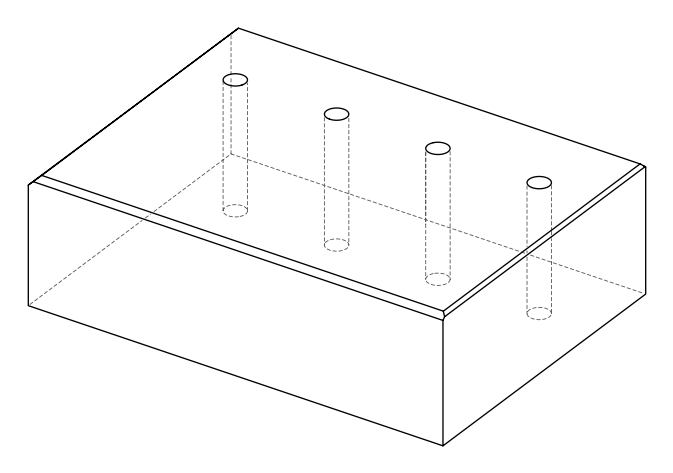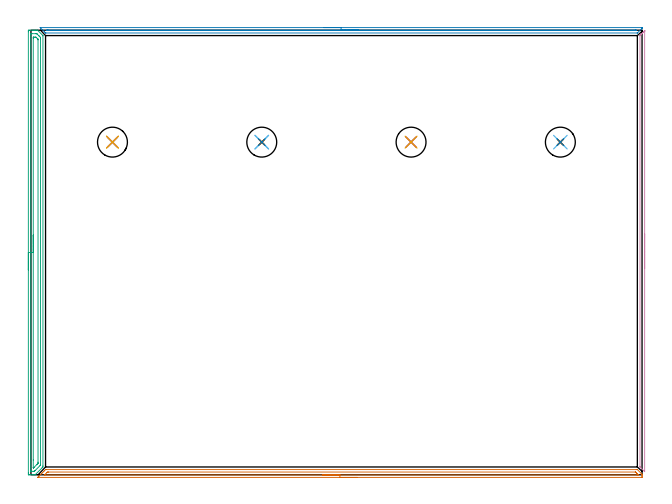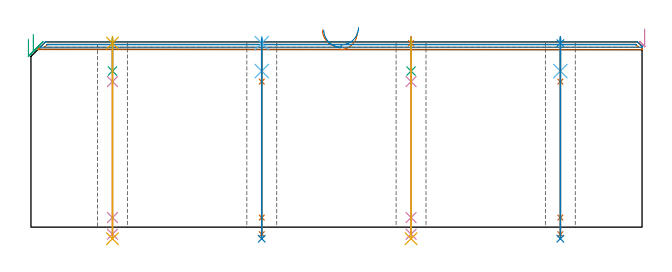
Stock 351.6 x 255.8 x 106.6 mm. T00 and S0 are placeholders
(PLAN: 20 operations, 13 tool changes, 24.3 min)
(1 AREA_MILL | FG_CHAMFER_SURFACE | UGT0205_001 | 5.69 min | 3547 mm3)
(2 AREA_MILL_1 | FG_CHAMFER_SURFACE_1 | UGT0205_001 | 5.64 min | 1669 mm3)
(3 AREA_MILL_2 | FG_CHAMFER_SURFACE_2 | UGT0205_001 | 6.33 min | 8959 mm3)
(4 AREA_MILL_3 | FG_CHAMFER_SURFACE_3 | UGT0205_001 | 2.17 min | 910 mm3)
(5 SPOT_DRILL | STEP1HOLE | NXT0321_9005460120000 | 0.03 min | 0 mm3)
(6 SPOT_DRILL_1 | STEP1HOLE_1 | NXT0321_9005460120000 | 0.03 min | 5 mm3)
(7 SPOT_DRILL_2 | STEP1HOLE_2 | NXT0321_9005460120000 | 0.03 min | 6 mm3)
(8 SPOT_DRILL_3 | STEP1HOLE_3 | NXT0321_9005460120000 | 0.03 min | 0 mm3)
(9 DRILL_BLIND_HOLE_INTO_CENTER | STEP1HOLE | NXT0301_083 | 0.08 min | 1516 mm3)
(10 GUN_DRILL_THROUGH_HOLE | STEP1HOLE | UGT0307_008 | 0.54 min | 8636 mm3)
(11 DRILL_TO_ENLARGE_THROUGH_HOLE | STEP1HOLE | UGT0301_243 | 0.46 min | 14581 mm3)
(12 DRILL_BLIND_HOLE_INTO_CENTER_1 | STEP1HOLE_1 | NXT0301_083 | 0.08 min | 1515 mm3)
(13 GUN_DRILL_THROUGH_HOLE_1 | STEP1HOLE_1 | UGT0307_008 | 0.54 min | 8635 mm3)
(14 DRILL_TO_ENLARGE_THROUGH_HOLE_1 | STEP1HOLE_1 | UGT0301_243 | 0.46 min | 14580 mm3)
(15 DRILL_BLIND_HOLE_INTO_CENTER_2 | STEP1HOLE_2 | NXT0301_083 | 0.08 min | 1516 mm3)
(16 GUN_DRILL_THROUGH_HOLE_2 | STEP1HOLE_2 | UGT0307_008 | 0.54 min | 8635 mm3)
(17 DRILL_TO_ENLARGE_THROUGH_HOLE_2 | STEP1HOLE_2 | UGT0301_243 | 0.46 min | 14581 mm3)
(18 DRILL_BLIND_HOLE_INTO_CENTER_3 | STEP1HOLE_3 | NXT0301_083 | 0.08 min | 1513 mm3)
(19 GUN_DRILL_THROUGH_HOLE_3 | STEP1HOLE_3 | UGT0307_008 | 0.54 min | 8638 mm3)
(20 DRILL_TO_ENLARGE_THROUGH_HOLE_3 | STEP1HOLE_3 | UGT0301_243 | 0.46 min | 14585 mm3)
(TOOL UGT0205_001 | Chamfer Mill 20 x 3 x 45 deg. | D20 FL50 Z2)
(TOOL NXT0321_9005460120000 | NC Spot Drill, 142deg, 12mm, Carbide, Uncoated | D12 PA142 FL30 Z2)
(TOOL NXT0301_083 | Carbide Drill 11.2mm [860.1-1120-056A1-MM 2214] | D11.2 PA140 FL72 Z2)
(TOOL UGT0307_008 | Gun Drill 11 mm | D11 PA130 FL24 Z1)
(TOOL UGT0301_243 | Twist Drill 17.2 mm | D17.2 PA118 FL130 Z2)
(OP 1 AREA_MILL)
G17 G21 G94 G90
T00 M6
G54
G17 G0 G90 X187.75 Y-1.5 S1061 M3
G43 Z116.6 H0
Z112.1
G94 G1 X187.712 Z111.228 F250.
X187.598 Z110.364
X187.409 Z109.512
X187.147 Z108.68
X186.813 Z107.874
X186.41 Z107.1
X185.942 Z106.364
X185.411 Z105.672
X184.821 Z105.029
X184.178 Z104.44
X183.486 Z103.908
X182.75 Z103.44
X181.976 Z103.037
X181.17 Z102.703
X180.338 Z102.441
X179.487 Z102.252
X178.622 Z102.138
X177.75 Z102.1
X4.046 Y-1.499
X3.916 Y-1.495 Z102.103
X3.947 Y-1.459 Z102.139
X4.066 Y-1.334 Z102.265
X4.513 Y-0.885 Z102.711
X4.675 Y-0.723 Z102.872
X4.959 Y-0.441 Z103.159
X4.972 Y-0.428 Z103.172
X5.559 Y0.161 Z103.756
X5.852 Y0.452 Z104.052
X6.443 Y1.045 Z104.64
X6.765 Y1.365 Z104.965
X7.326 Y1.928 Z105.524
X7.687 Y2.287 Z105.887
X8.363 Y2.963 Z106.562
X8.405 Y2.998 Z106.585
X8.978 Y3. Z106.6
X348.308
X348.896 Y2.998 Z106.585
X348.939 Y2.962 Z106.561
X351.152 Y0.75 Z104.347
X351.591 Y0.308 Z103.908
X351.596 Y0.302 Z103.902
X351.6 Y0.282 Z103.881
Y-0.134 Z103.465
Y-0.185 Z103.414
Y-1.017 Z102.577
Y-1.346 Z102.25
X351.597 Y-1.491 Z102.105
X351.434 Y-1.5 Z102.1
X177.75
Y-0.086 Z103.514
X8.085 Y-0.085 Z103.515
X8.036
X7.791 Y-0.079 Z103.521
X7.817 Y-0.045 Z103.555
X7.902 Y0.048 Z103.648
X7.993 Y0.142 Z103.742
X8.085 Y0.235 Z103.835
X8.978 Y1.127 Z104.727
X9.238 Y1.376 Z104.976
X9.454 Y1.579 Z105.179
X9.871 Y1.585 Z105.185
X9.919 Y1.586 Z105.186
X347.675
X347.78 Y1.584 Z105.184
X347.832 Y1.582 Z105.182
X347.854 Y1.579 Z105.179
X347.9 Y1.539 Z105.139
X348.308 Y1.141 Z104.741
X348.7 Y0.75 Z104.35
X349.201 Y0.248 Z103.848
X349.417 Y0.026 Z103.626
X349.506 Y-0.068 Z103.532
X349.201 Y-0.083 Z103.517
X349.152 Y-0.085 Z103.515
X348.308 Y-0.086 Z103.514
X177.75
X176.879 Z103.552
X176.014 Z103.666
X175.162 Z103.855
X174.33 Z104.117
X173.524 Z104.451
X172.75 Z104.854
X172.014 Z105.323
X171.322 Z105.854
X170.679 Z106.443
X170.09 Z107.086
X169.559 Z107.778
X169.09 Z108.514
X168.687 Z109.288
X168.353 Z110.094
X168.091 Z110.926
X167.902 Z111.778
X167.788 Z112.643
X167.75 Z113.514
G0 Z116.6
M5
M2
(OP 2 AREA_MILL_1)
G17 G21 G94 G90
T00 M6
G54
G17 G0 G90 X168.45 Y257.3 S1061 M3
G43 Z116.6 H0
Z113.5
G94 G1 X168.488 Z112.628 F250.
X168.602 Z111.763
X168.791 Z110.912
X169.053 Z110.08
X169.387 Z109.274
X169.79 Z108.5
X170.258 Z107.764
X170.79 Z107.072
X171.379 Z106.429
X172.022 Z105.84
X172.714 Z105.308
X173.45 Z104.84
X174.224 Z104.437
X175.03 Z104.103
X175.862 Z103.841
X176.714 Z103.652
X177.578 Z103.538
X178.45 Z103.5
X351.421
X351.528 Y257.296 Z103.504
X351.599 Y257.292 Z103.506
X351.6 Y257.051 Z103.747
X351.598 Y256.909 Z103.889
X351.57 Y256.87 Z103.93
X351.272 Y256.571 Z104.227
X349.103 Y254.403 Z106.397
X348.951 Y254.252 Z106.543
X348.895 Y254.203 Z106.589
X348.739 Y254.2 Z106.6
X8.607
X8.405 Y254.204 Z106.589
X8.326 Y254.272 Z106.525
X7.828 Y254.772 Z106.028
X6.416 Y256.184 Z104.616
X5.455 Y257.145 Z103.654
X5.406 Y257.192 Z103.604
X5.318 Y257.29 Z103.502
X5.353 Y257.295 Z103.499
X5.384 Y257.298 Z103.498
X5.415 Y257.299 Z103.499
X5.466 Y257.3 Z103.5
X178.45
Y255.886 Z104.914
X347.706 Y255.885 Z104.915
X347.94 Y255.884 Z104.916
X348.085 Y255.88 Z104.92
X348.115 Y255.879 Z104.921
X348.105 Y255.865 Z104.935
X348.07 Y255.824 Z104.976
X348.016 Y255.768 Z105.032
X347.923 Y255.675 Z105.125
X347.881 Y255.638 Z105.162
X347.864 Y255.625 Z105.175
X347.836 Y255.621 Z105.179
X347.679 Y255.618 Z105.182
X347.399 Y255.615 Z105.185
X341.529 Y255.614 Z105.186
X10.088 Y255.615 Z105.185
X9.781 Y255.616 Z105.184
X9.501 Y255.62 Z105.18
X9.459 Y255.621 Z105.179
X9.406 Y255.655 Z105.145
X9.307 Y255.754 Z105.046
X9.212 Y255.85 Z104.95
X9.19 Y255.879 Z104.921
X9.222 Y255.881 Z104.919
X9.501 Y255.884 Z104.916
X9.809 Y255.885 Z104.915
X10.088 Y255.886 Z104.914
X178.45
X179.322 Z104.952
X180.186 Z105.066
X181.038 Z105.255
X181.87 Z105.517
X182.676 Z105.851
X183.45 Z106.254
X184.186 Z106.723
X184.878 Z107.254
X185.521 Z107.843
X186.11 Z108.486
X186.642 Z109.178
X187.11 Z109.914
X187.513 Z110.688
X187.847 Z111.494
X188.109 Z112.326
X188.298 Z113.178
X188.412 Z114.043
X188.45 Z114.914
G0 Z116.6
M5
M2
(OP 3 AREA_MILL_2)
G17 G21 G94 G90
T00 M6
G54
G17 G0 G90 X-1.5 Y117.9 S1061 M3
G43 Z116.6 H0
Z108.2
G94 G1 Y117.938 Z107.328 F250.
Y118.052 Z106.464
Y118.241 Z105.612
Y118.503 Z104.78
Y118.837 Z103.974
Y119.24 Z103.2
Y119.708 Z102.464
Y120.24 Z101.772
Y120.829 Z101.129
Y121.472 Z100.54
Y122.164 Z100.008
Y122.9 Z99.54
Y123.674 Z99.137
Y124.48 Z98.803
Y125.312 Z98.541
Y126.163 Z98.352
Y127.028 Z98.238
Y127.9 Z98.2
Y254.915
X-1.498 Y255.184 Z98.202
X-1.491 Y255.793 Z98.205
X-1.488 Y255.796 Z98.208
X-0.875 Y255.8 Z98.82
X-0.598 Z99.098
X0.912 Z100.606
X1.467 Z101.164
X1.806 Z101.502
X2.361 Z102.057
X2.7 Z102.394
X3.532 Z103.231
X3.594 Z103.292
X3.791 Y255.799 Z103.489
X3.821 Y255.779 Z103.52
X6.771 Y252.829 Z106.47
X6.898 Y252.694 Z106.587
X6.9 Y252.504 Z106.6
Y5.082
X6.902 Y4.505 Z106.583
X6.755 Y4.353 Z106.45
X6.407 Y4.006 Z106.105
X2.44 Y0.039 Z102.137
X2.399 Y0.01 Z102.096
X2.361 Y0. Z102.059
X2.307 Z102.006
X1.591 Z101.29
X0.912 Z100.608
X-0.321 Z99.376
X-0.875 Z98.819
X-1.127 Y0.001 Z98.568
X-1.489 Y0.003 Z98.207
X-1.491 Y0.007 Z98.205
X-1.498 Y0.616 Z98.202
X-1.5 Y1.24 Z98.2
Y127.9
X-0.086 Z99.614
X-0.085 Y253.397 Z99.615
Y253.5
X-0.082 Y253.606 Z99.618
X-0.075 Y253.79 Z99.625
X0.019 Y253.792 Z99.719
X0.511 Y253.799 Z100.211
X2.7 Y253.8 Z102.4
X3.193 Y253.798 Z102.893
X3.291 Y253.794 Z102.991
X3.34 Y253.79 Z103.04
X3.431 Y253.708 Z103.131
X3.594 Y253.553 Z103.294
X3.753 Y253.397 Z103.453
X4.488 Y252.663 Z104.188
X4.646 Y252.504 Z104.346
X5.382 Y251.761 Z105.082
X5.456 Y251.683 Z105.156
X5.479 Y251.642 Z105.179
X5.481 Y251.611 Z105.181
X5.484 Y251.509 Z105.184
X5.486 Y250.718 Z105.186
Y250.614
X5.485 Y5.872 Z105.185
X5.483 Y5.767 Z105.183
X5.479 Y5.563 Z105.179
X5.437 Y5.499 Z105.137
X5.382 Y5.438 Z105.082
X5.206 Y5.258 Z104.906
X2.353 Y2.403 Z102.053
X2.078 Y2.131 Z101.778
X1.986 Y2.044 Z101.686
X1.953 Y2.015 Z101.653
X1.906 Y2.01 Z101.606
X1.806 Y2.006 Z101.506
X1.315 Y2.001 Z101.015
X0.019 Z99.719
X-0.039 Y2.002 Z99.661
X-0.073 Y2.006 Z99.627
X-0.077 Y2.008 Z99.623
X-0.081 Y2.031 Z99.619
X-0.083 Y2.09 Z99.617
X-0.085 Y2.298 Z99.615
X-0.086 Y2.403 Z99.614
Y127.9
X1.328 Z101.028
X1.329 Y251.195 Z101.029
X1.331 Y251.611 Z101.031
X1.333 Y251.73 Z101.033
X1.335 Y251.781 Z101.035
X1.428 Y251.79 Z101.128
X1.619 Y251.798 Z101.319
X1.806 Y251.799 Z101.506
X2.512 Z102.212
X2.7 Y251.795 Z102.4
X2.887 Y251.79 Z102.587
X3.081 Y251.611 Z102.781
X3.594 Y251.105 Z103.294
X3.981 Y250.718 Z103.681
X4.036 Y250.657 Z103.736
X4.065 Y250.623 Z103.765
X4.066 Y250.597 Z103.766
X4.069 Y250.479 Z103.769
X4.071 Y250.241 Z103.771
Y7.285
X4.069 Y6.869 Z103.769
X4.066 Y6.631 Z103.766
X4.064 Y6.575 Z103.764
X4.034 Y6.541 Z103.734
X3.98 Y6.483 Z103.68
X3.594 Y6.093 Z103.294
X3.535 Y6.034 Z103.235
X1.806 Y4.305 Z101.506
X1.69 Y4.189 Z101.39
X1.553 Y4.057 Z101.253
X1.525 Y4.032 Z101.225
X1.494 Y4.01 Z101.194
X1.446 Y4.008 Z101.146
X1.362 Z101.062
X1.337 Y4.01 Z101.037
X1.334 Y4.032 Z101.034
X1.331 Y4.081 Z101.031
X1.329 Y4.189 Z101.029
X1.328 Y8.518 Z101.028
Y127.9
Y128.772 Z101.067
Y129.636 Z101.18
Y130.488 Z101.369
Y131.32 Z101.632
Y132.126 Z101.965
Y132.9 Z102.368
Y133.636 Z102.837
Y134.328 Z103.368
Y134.971 Z103.957
Y135.56 Z104.601
Y136.091 Z105.293
Y136.56 Z106.028
Y136.963 Z106.802
Y137.297 Z107.608
Y137.559 Z108.44
Y137.748 Z109.292
Y137.862 Z110.157
Y137.9 Z111.028
G0 Z116.6
M5
M2
(OP 4 AREA_MILL_3)
G17 G21 G94 G90
T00 M6
G54
G17 G0 G90 X353.1 Y138.6 S1061 M3
G43 Z116.6 H0
Z113.9
G94 G1 Y138.562 Z113.028 F250.
Y138.448 Z112.164
Y138.259 Z111.312
Y137.997 Z110.48
Y137.663 Z109.674
Y137.26 Z108.9
Y136.792 Z108.164
Y136.261 Z107.472
Y135.671 Z106.829
Y135.028 Z106.24
Y134.336 Z105.708
Y133.6 Z105.24
Y132.826 Z104.837
Y132.02 Z104.503
Y131.188 Z104.241
Y130.337 Z104.052
Y129.472 Z103.938
Y128.6 Z103.9
Y1.939
X353.097 Y1.815 Z103.902
X353.074 Y1.834 Z103.925
X352.948 Y1.952 Z104.05
X350.558 Y4.341 Z106.441
X350.408 Y4.495 Z106.585
X350.404 Y4.504 Z106.589
X350.4 Y4.627 Z106.6
Y252.573
X350.404 Y252.696 Z106.589
X350.408 Y252.705 Z106.585
X350.558 Y252.859 Z106.441
X350.718 Y253.019 Z106.281
X350.867 Y253.169 Z106.129
X351.296 Y253.596 Z105.704
X351.61 Y253.911 Z105.389
X351.75 Y254.052 Z105.246
X352.152 Y254.452 Z104.848
X352.234 Y254.534 Z104.766
X352.502 Y254.802 Z104.497
X352.633 Y254.934 Z104.364
X353.098 Y255.397 Z103.902
X353.099 Z103.901
X353.1 Z103.9
Y128.6
Y127.729 Z103.938
Y126.864 Z104.052
Y126.012 Z104.241
Y125.18 Z104.503
Y124.374 Z104.837
Y123.6 Z105.24
Y122.864 Z105.708
Y122.172 Z106.24
Y121.529 Z106.829
Y120.94 Z107.472
Y120.409 Z108.164
Y119.94 Z108.9
Y119.537 Z109.674
Y119.203 Z110.48
Y118.941 Z111.312
Y118.752 Z112.164
Y118.638 Z113.028
Y118.6 Z113.9
G0 Z116.6
M5
M2
(OP 5 SPOT_DRILL)
G17 G21 G94 G90
T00 M6
G54
G17 G0 G90 X46.9 Y191.4 S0 M3
G43 Z116.6 H0
G94 G81 G98 Z105.86 F250. R109.6
G80
M5
M2
(OP 6 SPOT_DRILL_1)
G17 G21 G94 G90
T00 M6
G54
G17 G0 G90 X132.8 Y191.4 S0 M3
G43 Z116.6 H0
G94 G81 G98 Z105.86 F250. R109.6
G80
M5
M2
(OP 7 SPOT_DRILL_2)
G17 G21 G94 G90
T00 M6
G54
G17 G0 G90 X218.7 Y191.4 S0 M3
G43 Z116.6 H0
G94 G81 G98 Z105.86 F250. R109.6
G80
M5
M2
(OP 8 SPOT_DRILL_3)
G17 G21 G94 G90
T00 M6
G54
G17 G0 G90 X304.6 Y191.4 S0 M3
G43 Z116.6 H0
G94 G81 G98 Z105.86 F250. R109.6
G80
M5
M2
(OP 9 DRILL_BLIND_HOLE_INTO_CENTER)
G17 G21 G94 G90
T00 M6
G54
G17 G0 G90 X46.9 Y191.4 S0 M3
G43 Z116.6 H1
G94 G81 G98 Z89.8 F250. R108.6
G80
M5
M2
(OP 10 GUN_DRILL_THROUGH_HOLE)
G17 G21 G94 G90
T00 M6
G54
G17 G0 G90 X46.9 Y191.4 M8
G43 Z116.6 H0
Z102.767
S716 M3
G94 G1 Z83.737 F125. M26
G4 X.084
Z5.5 F250.
G4 X.084
Z-4.065 F125.
G4 X.084
M5
M9
G0 Z102.767
Z116.6
M2
(OP 11 DRILL_TO_ENLARGE_THROUGH_HOLE)
G17 G21 G94 G90
T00 M6
G54
G17 G0 G90 X46.9 Y191.4 S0 M3
G43 Z116.6 H0
G94 G73 G98 Z-6.667 F250. Q16.181 R108.6
G80
M5
M2
(OP 12 DRILL_BLIND_HOLE_INTO_CENTER_1)
G17 G21 G94 G90
T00 M6
G54
G17 G0 G90 X132.8 Y191.4 S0 M3
G43 Z116.6 H1
G94 G81 G98 Z89.8 F250. R108.6
G80
M5
M2
(OP 13 GUN_DRILL_THROUGH_HOLE_1)
G17 G21 G94 G90
T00 M6
G54
G17 G0 G90 X132.8 Y191.4 M8
G43 Z116.6 H0
Z102.767
S716 M3
G94 G1 Z83.737 F125. M26
G4 X.084
Z5.5 F250.
G4 X.084
Z-4.065 F125.
G4 X.084
M5
M9
G0 Z102.767
Z116.6
M2
(OP 14 DRILL_TO_ENLARGE_THROUGH_HOLE_1)
G17 G21 G94 G90
T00 M6
G54
G17 G0 G90 X132.8 Y191.4 S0 M3
G43 Z116.6 H0
G94 G73 G98 Z-6.667 F250. Q16.181 R108.6
G80
M5
M2
(OP 15 DRILL_BLIND_HOLE_INTO_CENTER_2)
G17 G21 G94 G90
T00 M6
G54
G17 G0 G90 X218.7 Y191.4 S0 M3
G43 Z116.6 H1
G94 G81 G98 Z89.8 F250. R108.6
G80
M5
M2
(OP 16 GUN_DRILL_THROUGH_HOLE_2)
G17 G21 G94 G90
T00 M6
G54
G17 G0 G90 X218.7 Y191.4 M8
G43 Z116.6 H0
Z102.767
S716 M3
G94 G1 Z83.737 F125. M26
G4 X.084
Z5.5 F250.
G4 X.084
Z-4.065 F125.
G4 X.084
M5
M9
G0 Z102.767
Z116.6
M2
(OP 17 DRILL_TO_ENLARGE_THROUGH_HOLE_2)
G17 G21 G94 G90
T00 M6
G54
G17 G0 G90 X218.7 Y191.4 S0 M3
G43 Z116.6 H0
G94 G73 G98 Z-6.667 F250. Q16.181 R108.6
G80
M5
M2
(OP 18 DRILL_BLIND_HOLE_INTO_CENTER_3)
G17 G21 G94 G90
T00 M6
G54
G17 G0 G90 X304.6 Y191.4 S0 M3
G43 Z116.6 H1
G94 G81 G98 Z89.8 F250. R108.6
G80
M5
M2
(OP 19 GUN_DRILL_THROUGH_HOLE_3)
G17 G21 G94 G90
T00 M6
G54
G17 G0 G90 X304.6 Y191.4 M8
G43 Z116.6 H0
Z102.767
S716 M3
G94 G1 Z83.737 F125. M26
G4 X.084
Z5.5 F250.
G4 X.084
Z-4.065 F125.
G4 X.084
M5
M9
G0 Z102.767
Z116.6
M2
(OP 20 DRILL_TO_ENLARGE_THROUGH_HOLE_3)
G17 G21 G94 G90
T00 M6
G54
G17 G0 G90 X304.6 Y191.4 S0 M3
G43 Z116.6 H0
G94 G73 G98 Z-6.667 F250. Q16.181 R108.6
G80
M5
M2
